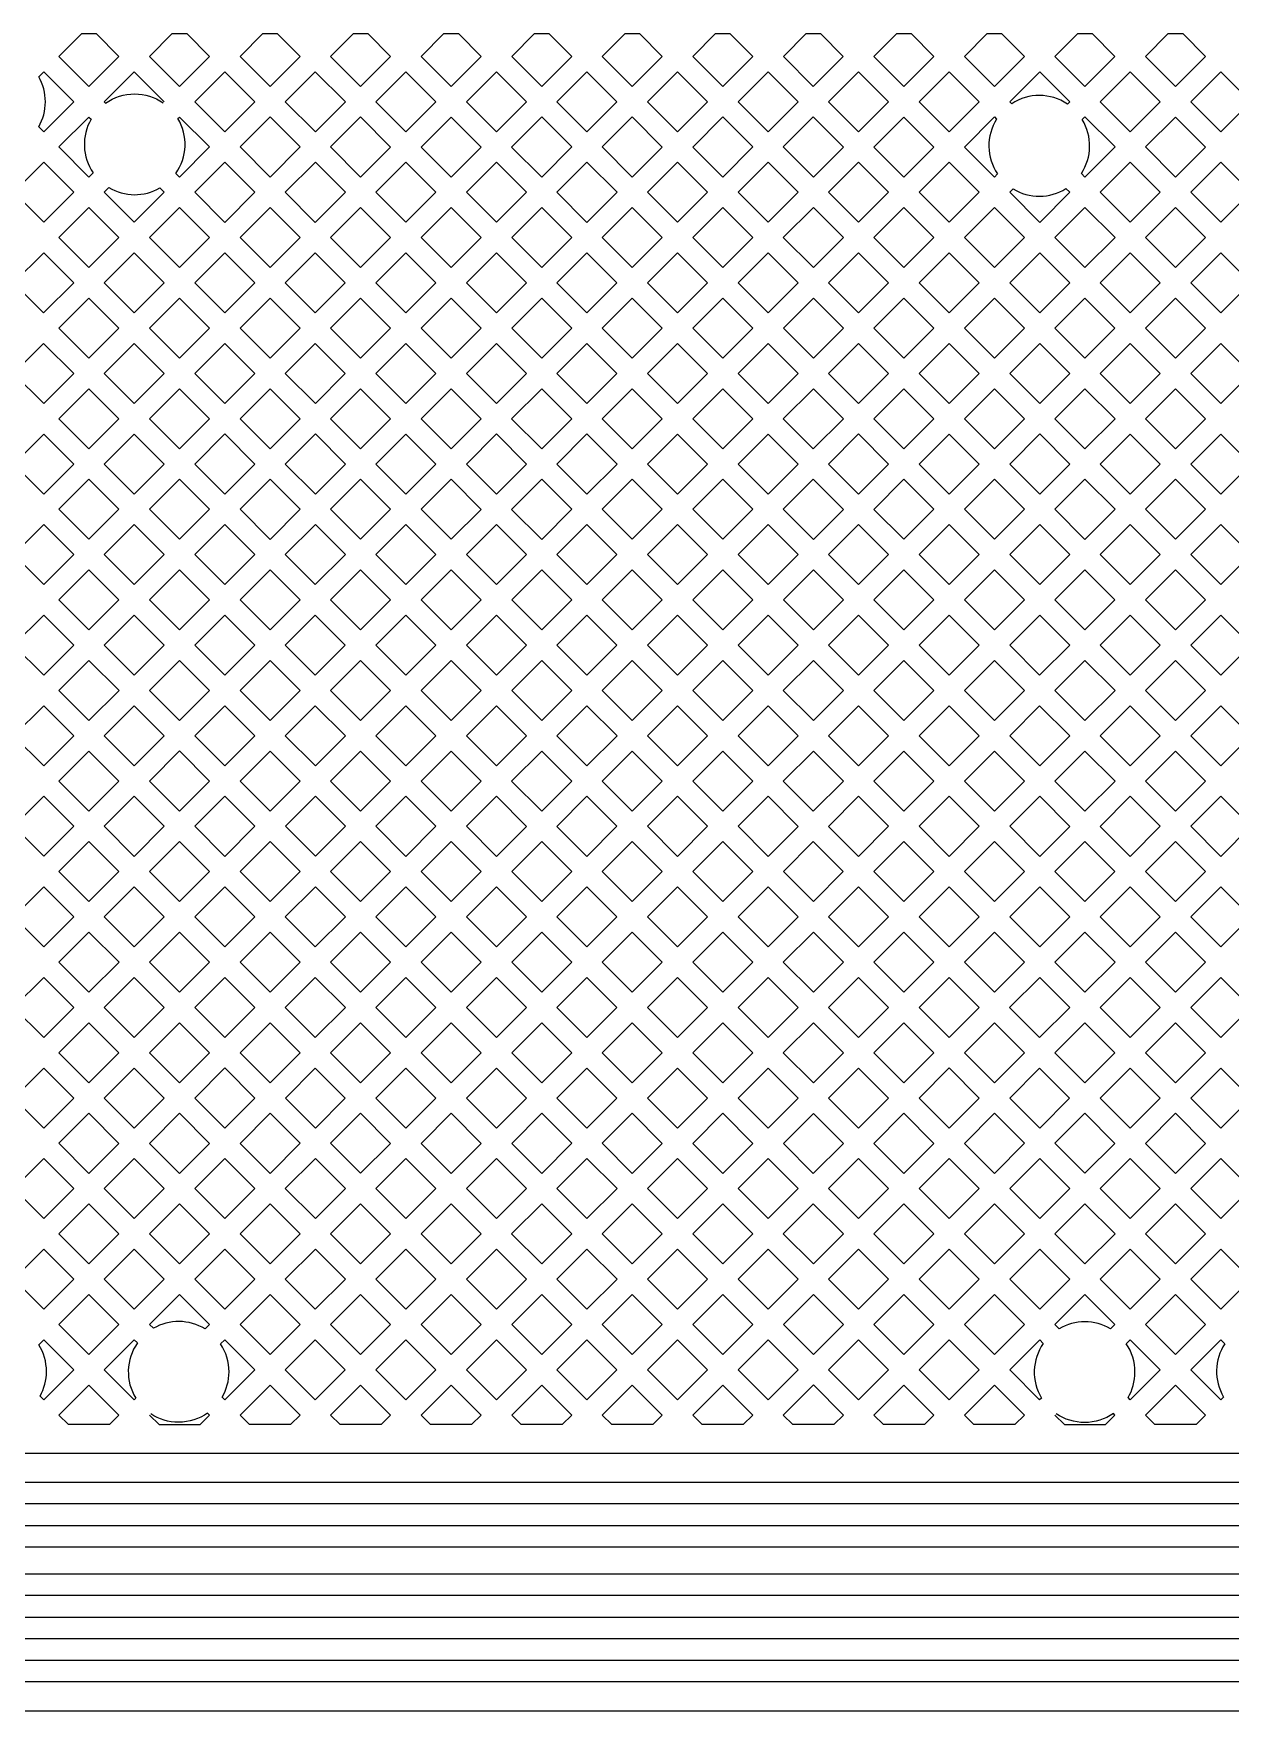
# Model space of a CAD drawing. Extents: x 1548 to 1929, y -174 to 95.
# Drawn here: x 1644.64 to 1648.87, y 46.62 to 52.55 of the extents above; entities that cross this region are included whole.
import ezdxf

# ---------------------------------------------------------------- set-up
doc = ezdxf.new("R2010")
doc.units = 0
doc.layers.add('gbr-dxf_layer0', color=7, linetype='Continuous')

msp = doc.modelspace()

# ---------------------------------------------------------------- linework, layer by layer
at = {"layer": 'gbr-dxf_layer0'}
for p, q in [((1636.278, 47.2867), (1663.6334, 47.2867)), ((1663.6348, 47.2105), (1636.2793, 47.2105)), ((1636.3424, 47.1159), (1663.4604, 47.1159)), ((1663.4617, 47.0397), (1636.3399, 47.0397)), ((1636.5568, 46.9633), (1663.3571, 46.9633)), ((1663.3587, 46.8871), (1636.5582, 46.8871)), ((1636.559, 46.8109), (1663.3565, 46.8109)), ((1663.3589, 46.7347), (1636.5576, 46.7347))]:
    msp.add_line(p, q, dxfattribs=at)
at = {"layer": 'gbr-dxf_layer0', "linetype": 'Continuous'}
for points in [[(1644.7336, 52.4718), (1644.8144, 52.5526), (1644.8649, 52.5526), (1644.9455, 52.4719), (1644.8395, 52.3659)], [(1645.0533, 52.4719), (1645.1339, 52.5526), (1645.1847, 52.5526), (1645.2653, 52.4719), (1645.1593, 52.3659)], [(1645.3731, 52.4719), (1645.4537, 52.5526), (1645.5043, 52.5526), (1645.5849, 52.472), (1645.479, 52.3661)], [(1645.6927, 52.472), (1645.7732, 52.5526), (1645.8239, 52.5526), (1645.9046, 52.4719), (1645.7987, 52.366)], [(1646.0124, 52.4719), (1646.093, 52.5526), (1646.1438, 52.5526), (1646.2244, 52.4719), (1646.1184, 52.3659)], [(1646.3322, 52.4719), (1646.4128, 52.5526), (1646.4634, 52.5526), (1646.544, 52.4719), (1646.4381, 52.366)], [(1646.6517, 52.4719), (1646.7324, 52.5526), (1646.7832, 52.5526), (1646.8638, 52.472), (1646.7577, 52.3659)], [(1646.9715, 52.472), (1647.0521, 52.5526), (1647.1028, 52.5526), (1647.1835, 52.4719), (1647.0776, 52.366)], [(1647.2913, 52.4719), (1647.3719, 52.5526), (1647.4224, 52.5526), (1647.503, 52.4719), (1647.3971, 52.366)], [(1647.6108, 52.4719), (1647.6915, 52.5526), (1647.7422, 52.5526), (1647.8229, 52.4719), (1647.7168, 52.3659)], [(1647.9306, 52.4719), (1648.0112, 52.5526), (1648.0621, 52.5526), (1648.1427, 52.472), (1648.0366, 52.3659)], [(1648.2504, 52.472), (1648.331, 52.5526), (1648.3815, 52.5526), (1648.4621, 52.4719), (1648.3563, 52.3661)], [(1648.5699, 52.4719), (1648.6506, 52.5526), (1648.7013, 52.5526), (1648.7819, 52.4719), (1648.6759, 52.3659)], [(1645.2132, 52.312), (1645.3192, 52.4181), (1645.4251, 52.3122), (1645.3191, 52.2061)], [(1645.5329, 52.3122), (1645.6388, 52.4181), (1645.7448, 52.3121), (1645.6389, 52.2062)], [(1645.8525, 52.3121), (1645.9585, 52.418), (1646.0645, 52.312), (1645.9586, 52.2061)], [(1646.1723, 52.312), (1646.2783, 52.418), (1646.3842, 52.3121), (1646.2781, 52.2061)], [(1646.4919, 52.3121), (1646.5979, 52.4181), (1646.7039, 52.312), (1646.598, 52.2061)], [(1646.8116, 52.312), (1646.9177, 52.4181), (1647.0237, 52.3121), (1646.9176, 52.206)], [(1647.1314, 52.3121), (1647.2374, 52.418), (1647.3433, 52.3121), (1647.2373, 52.2062)], [(1647.451, 52.3121), (1647.5569, 52.418), (1647.6629, 52.312), (1647.557, 52.2061)], [(1647.7707, 52.312), (1647.8767, 52.4181), (1647.9828, 52.312), (1647.8767, 52.206)], [(1648.4102, 52.3122), (1648.516, 52.418), (1648.622, 52.312), (1648.5162, 52.2062)], [(1648.7298, 52.312), (1648.8358, 52.418), (1648.9418, 52.312), (1648.8358, 52.206)], [(1645.3729, 52.1523), (1645.479, 52.2583), (1645.585, 52.1523), (1645.479, 52.0462)], [(1645.6928, 52.1523), (1645.7987, 52.2582), (1645.9047, 52.1522), (1645.7988, 52.0463)], [(1646.0124, 52.1522), (1646.1184, 52.2581), (1646.2243, 52.1522), (1646.1183, 52.0463)], [(1646.332, 52.1522), (1646.4381, 52.2583), (1646.5441, 52.1523), (1646.438, 52.0462)], [(1646.6518, 52.1523), (1646.7577, 52.2582), (1646.8638, 52.1522), (1646.7578, 52.0462)], [(1646.9715, 52.1522), (1647.0776, 52.2582), (1647.1834, 52.1523), (1647.0774, 52.0463)], [(1647.2912, 52.1523), (1647.3971, 52.2582), (1647.5032, 52.1522), (1647.3972, 52.0463)], [(1647.6109, 52.1522), (1647.7168, 52.2581), (1647.8228, 52.1521), (1647.7169, 52.0462)], [(1648.5701, 52.1523), (1648.6759, 52.2581), (1648.7819, 52.1521), (1648.6761, 52.0463)], [(1644.5738, 51.9924), (1644.6798, 52.0984), (1644.7858, 51.9924), (1644.6798, 51.8864)], [(1645.213, 51.9923), (1645.3191, 52.0984), (1645.4251, 51.9924), (1645.319, 51.8863)], [(1645.5328, 51.9924), (1645.6389, 52.0984), (1645.7449, 51.9924), (1645.6388, 51.8863)], [(1645.8526, 51.9924), (1645.9586, 52.0983), (1646.0644, 51.9924), (1645.9585, 51.8865)], [(1646.1722, 51.9924), (1646.2781, 52.0983), (1646.3842, 51.9923), (1646.2782, 51.8864)], [(1646.4919, 51.9923), (1646.598, 52.0984), (1646.704, 51.9924), (1646.5979, 51.8863)], [(1646.8117, 51.9924), (1646.9176, 52.0983), (1647.0235, 51.9924), (1646.9176, 51.8865)], [(1647.1313, 51.9924), (1647.2373, 52.0984), (1647.3433, 51.9924), (1647.2373, 51.8864)], [(1647.4511, 51.9924), (1647.557, 52.0983), (1647.663, 51.9923), (1647.5571, 51.8864)], [(1647.7708, 51.9923), (1647.8767, 52.0982), (1647.9826, 51.9924), (1647.8767, 51.8865)], [(1648.4102, 51.9924), (1648.5162, 52.0984), (1648.6222, 51.9924), (1648.5162, 51.8864)], [(1648.73, 51.9924), (1648.8358, 52.0982), (1648.9417, 51.9923), (1648.8359, 51.8865)], [(1644.7337, 51.8325), (1644.8397, 51.9385), (1644.9456, 51.8326), (1644.8395, 51.7266)], [(1645.0533, 51.8326), (1645.1591, 51.9385), (1645.2652, 51.8324), (1645.1593, 51.7266)], [(1645.3729, 51.8324), (1645.479, 51.9385), (1645.585, 51.8325), (1645.4789, 51.7264)], [(1645.6927, 51.8325), (1645.7988, 51.9385), (1645.9047, 51.8326), (1645.7986, 51.7266)], [(1646.0124, 51.8326), (1646.1183, 51.9385), (1646.2243, 51.8325), (1646.1184, 51.7266)], [(1646.3321, 51.8325), (1646.438, 51.9385), (1646.544, 51.8324), (1646.4381, 51.7265)], [(1646.6518, 51.8324), (1646.7578, 51.9385), (1646.8637, 51.8326), (1646.7577, 51.7266)], [(1646.9715, 51.8326), (1647.0774, 51.9385), (1647.1834, 51.8325), (1647.0775, 51.7266)], [(1647.2912, 51.8325), (1647.3972, 51.9385), (1647.5032, 51.8325), (1647.3972, 51.7265)], [(1647.611, 51.8325), (1647.7169, 51.9385), (1647.8228, 51.8326), (1647.7169, 51.7266)], [(1647.9306, 51.8326), (1648.0365, 51.9385), (1648.1425, 51.8325), (1648.0366, 51.7266)], [(1648.2503, 51.8325), (1648.3563, 51.9385), (1648.4623, 51.8325), (1648.3563, 51.7265)], [(1648.5701, 51.8325), (1648.6761, 51.9385), (1648.782, 51.8326), (1648.676, 51.7266)], [(1644.5737, 51.6726), (1644.6798, 51.7786), (1644.7857, 51.6727), (1644.6796, 51.5667)], [(1644.8934, 51.6727), (1644.9995, 51.7788), (1645.1055, 51.6728), (1644.9994, 51.5667)], [(1645.2132, 51.6728), (1645.319, 51.7786), (1645.4251, 51.6726), (1645.3192, 51.5667)], [(1645.5328, 51.6726), (1645.6388, 51.7786), (1645.7447, 51.6727), (1645.6387, 51.5667)], [(1645.8525, 51.6727), (1645.9585, 51.7787), (1646.0645, 51.6727), (1645.9585, 51.5667)], [(1646.1723, 51.6727), (1646.2782, 51.7786), (1646.3842, 51.6726), (1646.2783, 51.5667)], [(1646.492, 51.6726), (1646.5979, 51.7786), (1646.7038, 51.6727), (1646.5979, 51.5667)], [(1646.8116, 51.6727), (1646.9176, 51.7787), (1647.0236, 51.6727), (1646.9176, 51.5667)], [(1647.1314, 51.6727), (1647.2373, 51.7786), (1647.3433, 51.6726), (1647.2374, 51.5667)], [(1647.4511, 51.6726), (1647.5571, 51.7786), (1647.663, 51.6728), (1647.557, 51.5667)], [(1647.7708, 51.6728), (1647.8767, 51.7787), (1647.9827, 51.6727), (1647.8768, 51.5667)], [(1648.0905, 51.6727), (1648.1964, 51.7786), (1648.3024, 51.6726), (1648.1965, 51.5667)], [(1648.4101, 51.6726), (1648.5162, 51.7786), (1648.6221, 51.6727), (1648.516, 51.5667)], [(1648.7298, 51.6727), (1648.8359, 51.7788), (1648.9419, 51.6728), (1648.8358, 51.5667)], [(1644.7335, 51.5128), (1644.8395, 51.6188), (1644.9455, 51.5128), (1644.8395, 51.4068)], [(1645.0533, 51.5128), (1645.1593, 51.6189), (1645.2654, 51.5129), (1645.1593, 51.4068)], [(1645.3731, 51.5129), (1645.4789, 51.6187), (1645.5848, 51.5128), (1645.479, 51.407)], [(1645.6926, 51.5128), (1645.7986, 51.6188), (1645.9046, 51.5128), (1645.7986, 51.4068)], [(1646.0124, 51.5128), (1646.1184, 51.6188), (1646.2244, 51.5128), (1646.1184, 51.4068)], [(1646.3322, 51.5128), (1646.4381, 51.6187), (1646.544, 51.5129), (1646.4381, 51.4069)], [(1646.6518, 51.5129), (1646.7577, 51.6188), (1646.8637, 51.5128), (1646.7578, 51.4068)], [(1646.9715, 51.5128), (1647.0775, 51.6188), (1647.1835, 51.5128), (1647.0775, 51.4068)], [(1647.2913, 51.5128), (1647.3972, 51.6187), (1647.5031, 51.5128), (1647.3972, 51.4069)], [(1647.6108, 51.5128), (1647.7169, 51.6189), (1647.8229, 51.5129), (1647.7168, 51.4068)], [(1647.9306, 51.5129), (1648.0366, 51.6188), (1648.1426, 51.5128), (1648.0367, 51.4068)], [(1648.2504, 51.5128), (1648.3563, 51.6187), (1648.4622, 51.5128), (1648.3562, 51.4069)], [(1648.5699, 51.5128), (1648.676, 51.6188), (1648.782, 51.5128), (1648.6759, 51.4068)], [(1644.5737, 51.353), (1644.6796, 51.4589), (1644.7856, 51.3529), (1644.6797, 51.247)], [(1644.8934, 51.3529), (1644.9994, 51.459), (1645.1054, 51.3529), (1644.9994, 51.2469)], [(1645.2132, 51.3529), (1645.3192, 51.459), (1645.4251, 51.3531), (1645.3191, 51.2471)], [(1645.5329, 51.3531), (1645.6387, 51.4589), (1645.7447, 51.3529), (1645.6389, 51.2471)], [(1645.8525, 51.3529), (1645.9585, 51.4589), (1646.0645, 51.3529), (1645.9585, 51.2469)], [(1646.1723, 51.3529), (1646.2783, 51.459), (1646.3842, 51.3531), (1646.2782, 51.247)], [(1646.492, 51.3531), (1646.5979, 51.459), (1646.7039, 51.353), (1646.598, 51.2471)], [(1646.8116, 51.353), (1646.9176, 51.4589), (1647.0236, 51.3529), (1646.9177, 51.247)], [(1647.1314, 51.3529), (1647.2374, 51.4589), (1647.3433, 51.353), (1647.2372, 51.247)], [(1647.451, 51.353), (1647.557, 51.459), (1647.663, 51.3529), (1647.5571, 51.247)], [(1647.7707, 51.3529), (1647.8768, 51.459), (1647.9828, 51.353), (1647.8767, 51.2469)], [(1648.0905, 51.353), (1648.1965, 51.4589), (1648.3024, 51.353), (1648.1964, 51.2471)], [(1648.4101, 51.353), (1648.516, 51.4589), (1648.622, 51.3529), (1648.5161, 51.247)], [(1648.7298, 51.3529), (1648.8358, 51.459), (1648.9419, 51.3529), (1648.8358, 51.2469)], [(1644.7336, 51.1931), (1644.8395, 51.299), (1644.9455, 51.193), (1644.8396, 51.0871)], [(1645.0533, 51.193), (1645.1593, 51.2991), (1645.2652, 51.1932), (1645.1592, 51.0871)], [(1645.373, 51.1932), (1645.479, 51.2992), (1645.585, 51.1932), (1645.479, 51.0872)], [(1645.6928, 51.1932), (1645.7986, 51.299), (1645.9046, 51.193), (1645.7988, 51.0872)], [(1646.0124, 51.193), (1646.1184, 51.299), (1646.2243, 51.1932), (1646.1182, 51.0871)], [(1646.332, 51.1932), (1646.4381, 51.2992), (1646.5441, 51.1932), (1646.4381, 51.0871)], [(1646.6519, 51.1932), (1646.7578, 51.2991), (1646.8638, 51.1931), (1646.7579, 51.0872)], [(1646.9715, 51.1931), (1647.0775, 51.299), (1647.1834, 51.1931), (1647.0774, 51.0872)], [(1647.2911, 51.1931), (1647.3972, 51.2992), (1647.5032, 51.1932), (1647.3971, 51.0871)], [(1647.6109, 51.1932), (1647.7168, 51.2991), (1647.8229, 51.193), (1647.7169, 51.0871)], [(1647.9306, 51.193), (1648.0367, 51.2991), (1648.1425, 51.1932), (1648.0365, 51.0872)], [(1648.2503, 51.1932), (1648.3562, 51.2991), (1648.4623, 51.1931), (1648.3563, 51.0872)], [(1648.57, 51.1931), (1648.6759, 51.299), (1648.7819, 51.193), (1648.676, 51.0871)], [(1644.5738, 51.0333), (1644.6797, 51.1392), (1644.7857, 51.0332), (1644.6798, 50.9273)], [(1644.8935, 51.0332), (1644.9994, 51.1391), (1645.1053, 51.0333), (1644.9994, 50.9273)], [(1645.2131, 51.0333), (1645.3191, 51.1393), (1645.4251, 51.0333), (1645.3191, 50.9272)], [(1645.5329, 51.0333), (1645.6389, 51.1393), (1645.7449, 51.0333), (1645.6389, 50.9273)], [(1645.8527, 51.0333), (1645.9585, 51.1391), (1646.0644, 51.0332), (1645.9586, 50.9274)], [(1646.1721, 51.0332), (1646.2782, 51.1393), (1646.3842, 51.0333), (1646.2781, 50.9272)], [(1646.4919, 51.0333), (1646.598, 51.1393), (1646.704, 51.0333), (1646.598, 50.9272)], [(1646.8118, 51.0333), (1646.9177, 51.1392), (1647.0235, 51.0333), (1646.9176, 50.9274)], [(1647.1313, 51.0333), (1647.2372, 51.1392), (1647.3433, 51.0332), (1647.2373, 50.9273)], [(1647.451, 51.0332), (1647.5571, 51.1393), (1647.6631, 51.0333), (1647.557, 50.9272)], [(1647.7708, 51.0333), (1647.8767, 51.1392), (1647.9826, 51.0333), (1647.8767, 50.9274)], [(1648.0904, 51.0333), (1648.1964, 51.1393), (1648.3024, 51.0333), (1648.1964, 50.9273)], [(1648.4102, 51.0333), (1648.5161, 51.1392), (1648.6221, 51.0332), (1648.5162, 50.9273)], [(1648.7299, 51.0332), (1648.8358, 51.1391), (1648.9417, 51.0333), (1648.8358, 50.9273)], [(1644.7337, 50.8734), (1644.8396, 50.9794), (1644.9455, 50.8735), (1644.8396, 50.7675)], [(1645.0533, 50.8735), (1645.1592, 50.9794), (1645.2652, 50.8734), (1645.1593, 50.7675)], [(1645.3729, 50.8734), (1645.479, 50.9794), (1645.585, 50.8734), (1645.479, 50.7674)], [(1645.6928, 50.8734), (1645.7988, 50.9794), (1645.9047, 50.8735), (1645.7986, 50.7675)], [(1646.0124, 50.8735), (1646.1182, 50.9794), (1646.2243, 50.8733), (1646.1185, 50.7675)], [(1646.332, 50.8733), (1646.4381, 50.9794), (1646.5441, 50.8734), (1646.438, 50.7673)], [(1646.6518, 50.8734), (1646.7579, 50.9794), (1646.8638, 50.8735), (1646.7577, 50.7675)], [(1646.9715, 50.8735), (1647.0774, 50.9794), (1647.1834, 50.8734), (1647.0775, 50.7675)], [(1647.2912, 50.8734), (1647.3971, 50.9794), (1647.5032, 50.8733), (1647.3972, 50.7674)], [(1647.6109, 50.8733), (1647.7169, 50.9794), (1647.8228, 50.8735), (1647.7168, 50.7675)], [(1647.9306, 50.8735), (1648.0365, 50.9794), (1648.1425, 50.8734), (1648.0366, 50.7675)], [(1648.2503, 50.8734), (1648.3563, 50.9794), (1648.4623, 50.8734), (1648.3563, 50.7674)], [(1648.5701, 50.8734), (1648.676, 50.9794), (1648.7819, 50.8735), (1648.676, 50.7675)], [(1644.5739, 50.7136), (1644.6798, 50.8195), (1644.7857, 50.7136), (1644.6798, 50.6077)], [(1644.8934, 50.7136), (1644.9994, 50.8196), (1645.1054, 50.7136), (1644.9995, 50.6076)], [(1645.2132, 50.7136), (1645.3191, 50.8195), (1645.4251, 50.7135), (1645.3192, 50.6076)], [(1645.5328, 50.7135), (1645.6389, 50.8195), (1645.7448, 50.7136), (1645.6387, 50.6076)], [(1645.8525, 50.7136), (1645.9586, 50.8197), (1646.0646, 50.7136), (1645.9585, 50.6076)], [(1646.1723, 50.7136), (1646.2781, 50.8195), (1646.3842, 50.7134), (1646.2783, 50.6076)], [(1646.4919, 50.7134), (1646.598, 50.8195), (1646.7038, 50.7136), (1646.5978, 50.6076)], [(1646.8116, 50.7136), (1646.9176, 50.8196), (1647.0236, 50.7136), (1646.9176, 50.6076)], [(1647.1314, 50.7136), (1647.2373, 50.8195), (1647.3433, 50.7135), (1647.2374, 50.6076)], [(1647.4511, 50.7135), (1647.557, 50.8195), (1647.6629, 50.7136), (1647.557, 50.6076)], [(1647.7707, 50.7136), (1647.8767, 50.8196), (1647.9827, 50.7136), (1647.8767, 50.6076)], [(1648.0905, 50.7136), (1648.1964, 50.8195), (1648.3024, 50.7135), (1648.1965, 50.6076)], [(1648.4102, 50.7135), (1648.5162, 50.8195), (1648.6221, 50.7136), (1648.5161, 50.6076)], [(1648.7299, 50.7136), (1648.8358, 50.8196), (1648.9418, 50.7136), (1648.8359, 50.6076)], [(1644.7336, 50.5539), (1644.8396, 50.6598), (1644.9456, 50.5538), (1644.8397, 50.4478)], [(1645.0533, 50.5538), (1645.1593, 50.6597), (1645.2653, 50.5537), (1645.1593, 50.4477)], [(1645.373, 50.5537), (1645.479, 50.6596), (1645.5848, 50.5537), (1645.4789, 50.4478)], [(1645.6926, 50.5537), (1645.7986, 50.6597), (1645.9047, 50.5537), (1645.7986, 50.4477)], [(1646.0124, 50.5537), (1646.1185, 50.6598), (1646.2245, 50.5538), (1646.1184, 50.4477)], [(1646.3322, 50.5538), (1646.438, 50.6596), (1646.5439, 50.5537), (1646.4381, 50.4479)], [(1646.6517, 50.5537), (1646.7577, 50.6597), (1646.8637, 50.5537), (1646.7577, 50.4477)], [(1646.9715, 50.5537), (1647.0775, 50.6597), (1647.1835, 50.5537), (1647.0775, 50.4477)], [(1647.2913, 50.5537), (1647.3972, 50.6596), (1647.5031, 50.5538), (1647.3972, 50.4478)], [(1647.6109, 50.5538), (1647.7168, 50.6597), (1647.8228, 50.5537), (1647.7169, 50.4477)], [(1647.9306, 50.5537), (1648.0366, 50.6597), (1648.1426, 50.5537), (1648.0366, 50.4477)], [(1648.2504, 50.5537), (1648.3563, 50.6596), (1648.4622, 50.5537), (1648.3563, 50.4478)], [(1648.5699, 50.5537), (1648.676, 50.6598), (1648.782, 50.5538), (1648.676, 50.4477)], [(1644.5737, 50.3939), (1644.6798, 50.5), (1644.7858, 50.394), (1644.6797, 50.2879)], [(1644.8935, 50.394), (1644.9995, 50.4999), (1645.1055, 50.3939), (1644.9996, 50.288)], [(1645.2132, 50.3939), (1645.3192, 50.4998), (1645.425, 50.3939), (1645.3191, 50.288)], [(1645.5328, 50.3939), (1645.6387, 50.4998), (1645.7447, 50.3938), (1645.6388, 50.2879)], [(1645.8525, 50.3938), (1645.9585, 50.4999), (1646.0645, 50.3938), (1645.9585, 50.2878)], [(1646.1723, 50.3938), (1646.2783, 50.4999), (1646.3842, 50.394), (1646.2782, 50.288)], [(1646.492, 50.394), (1646.5978, 50.4998), (1646.7038, 50.3938), (1646.598, 50.288)], [(1646.8116, 50.3938), (1646.9176, 50.4998), (1647.0236, 50.3938), (1646.9176, 50.2878)], [(1647.1314, 50.3938), (1647.2374, 50.4999), (1647.3433, 50.394), (1647.2373, 50.2879)], [(1647.4511, 50.394), (1647.557, 50.4999), (1647.663, 50.3939), (1647.5571, 50.288)], [(1647.7708, 50.3939), (1647.8767, 50.4998), (1647.9827, 50.3938), (1647.8768, 50.2879)], [(1648.0905, 50.3938), (1648.1965, 50.4998), (1648.3024, 50.3939), (1648.1963, 50.2879)], [(1648.4101, 50.3939), (1648.5161, 50.4999), (1648.6221, 50.3938), (1648.5162, 50.2879)], [(1648.7298, 50.3938), (1648.8359, 50.4999), (1648.9419, 50.3939), (1648.8358, 50.2878)], [(1644.7336, 50.234), (1644.8397, 50.3401), (1644.9457, 50.2341), (1644.8396, 50.128)], [(1645.0534, 50.2341), (1645.1593, 50.34), (1645.2652, 50.2341), (1645.1593, 50.1282)], [(1645.373, 50.2341), (1645.4789, 50.34), (1645.5849, 50.234), (1645.479, 50.1281)], [(1645.6927, 50.234), (1645.7986, 50.3399), (1645.9046, 50.2339), (1645.7987, 50.128)], [(1646.0124, 50.2339), (1646.1184, 50.34), (1646.2243, 50.2341), (1646.1183, 50.128)], [(1646.3321, 50.2341), (1646.4381, 50.3401), (1646.5441, 50.2341), (1646.4381, 50.1281)], [(1646.6519, 50.2341), (1646.7577, 50.3399), (1646.8637, 50.2339), (1646.7579, 50.1281)], [(1646.9715, 50.2339), (1647.0775, 50.3399), (1647.1834, 50.234), (1647.0774, 50.128)], [(1647.2912, 50.234), (1647.3972, 50.3401), (1647.5032, 50.2341), (1647.3972, 50.128)], [(1647.611, 50.2341), (1647.7169, 50.34), (1647.8229, 50.234), (1647.717, 50.1281)], [(1647.9306, 50.234), (1648.0366, 50.3399), (1648.1425, 50.234), (1648.0365, 50.1281)], [(1648.2502, 50.234), (1648.3563, 50.3401), (1648.4623, 50.234), (1648.3562, 50.128)], [(1648.57, 50.234), (1648.676, 50.34), (1648.782, 50.2339), (1648.6761, 50.128)], [(1644.5737, 50.0741), (1644.6797, 50.1802), (1644.7858, 50.0742), (1644.6797, 49.9681)], [(1644.8935, 50.0742), (1644.9996, 50.1802), (1645.1054, 50.0743), (1644.9994, 49.9683)], [(1645.2132, 50.0743), (1645.3191, 50.1802), (1645.4251, 50.0742), (1645.3192, 49.9683)], [(1645.5329, 50.0742), (1645.6388, 50.1801), (1645.7448, 50.0741), (1645.6389, 49.9682)], [(1645.8526, 50.0741), (1645.9585, 50.18), (1646.0644, 50.0742), (1645.9585, 49.9682)], [(1646.1722, 50.0742), (1646.2782, 50.1802), (1646.3842, 50.0742), (1646.2782, 49.9681)], [(1646.492, 50.0742), (1646.598, 50.1802), (1646.704, 50.0742), (1646.598, 49.9682)], [(1646.8118, 50.0742), (1646.9176, 50.18), (1647.0235, 50.0741), (1646.9177, 49.9683)], [(1647.1312, 50.0741), (1647.2373, 50.1802), (1647.3433, 50.0742), (1647.2372, 49.9681)], [(1647.451, 50.0742), (1647.5571, 50.1802), (1647.6631, 50.0742), (1647.5571, 49.9681)], [(1647.7709, 50.0742), (1647.8768, 50.1801), (1647.9827, 50.0742), (1647.8767, 49.9683)], [(1648.0904, 50.0742), (1648.1963, 50.1801), (1648.3024, 50.0741), (1648.1964, 49.9682)], [(1648.4101, 50.0741), (1648.5162, 50.1802), (1648.6222, 50.0742), (1648.5161, 49.9681)], [(1648.7299, 50.0742), (1648.8358, 50.1801), (1648.9417, 50.0742), (1648.8358, 49.9683)], [(1644.7336, 49.9142), (1644.8396, 50.0203), (1644.9455, 49.9144), (1644.8395, 49.8084)], [(1645.0533, 49.9144), (1645.1593, 50.0204), (1645.2653, 49.9144), (1645.1593, 49.8084)], [(1645.3731, 49.9144), (1645.479, 50.0203), (1645.585, 49.9143), (1645.4791, 49.8084)], [(1645.6928, 49.9143), (1645.7987, 50.0202), (1645.9046, 49.9144), (1645.7987, 49.8084)], [(1646.0124, 49.9144), (1646.1183, 50.0203), (1646.2243, 49.9143), (1646.1184, 49.8083)], [(1646.332, 49.9143), (1646.4381, 50.0203), (1646.5441, 49.9143), (1646.4381, 49.8082)], [(1646.6519, 49.9143), (1646.7579, 50.0203), (1646.8638, 49.9144), (1646.7577, 49.8084)], [(1646.9715, 49.9144), (1647.0774, 50.0202), (1647.1834, 49.9142), (1647.0776, 49.8084)], [(1647.2911, 49.9142), (1647.3972, 50.0203), (1647.5032, 49.9143), (1647.3971, 49.8082)], [(1647.6109, 49.9143), (1647.717, 50.0203), (1647.8229, 49.9144), (1647.7168, 49.8084)], [(1647.9306, 49.9144), (1648.0365, 50.0203), (1648.1425, 49.9143), (1648.0366, 49.8084)], [(1648.2503, 49.9143), (1648.3562, 50.0202), (1648.4623, 49.9142), (1648.3563, 49.8083)], [(1648.57, 49.9142), (1648.6761, 50.0203), (1648.7819, 49.9144), (1648.6759, 49.8083)], [(1644.5739, 49.7545), (1644.6797, 49.8604), (1644.7856, 49.7545), (1644.6798, 49.6487)], [(1644.8934, 49.7545), (1644.9994, 49.8605), (1645.1054, 49.7545), (1644.9994, 49.6485)], [(1645.2132, 49.7545), (1645.3192, 49.8605), (1645.4252, 49.7545), (1645.3192, 49.6485)], [(1645.533, 49.7545), (1645.6389, 49.8604), (1645.7448, 49.7545), (1645.6389, 49.6486)], [(1645.8525, 49.7545), (1645.9585, 49.8605), (1646.0645, 49.7545), (1645.9586, 49.6485)], [(1646.1723, 49.7545), (1646.2782, 49.8604), (1646.3842, 49.7544), (1646.2783, 49.6485)], [(1646.4919, 49.7544), (1646.598, 49.8604), (1646.7039, 49.7545), (1646.5978, 49.6485)], [(1646.8116, 49.7545), (1646.9177, 49.8606), (1647.0237, 49.7545), (1646.9176, 49.6485)], [(1647.1314, 49.7545), (1647.2372, 49.8604), (1647.3433, 49.7543), (1647.2374, 49.6485)], [(1647.451, 49.7543), (1647.5571, 49.8604), (1647.6629, 49.7545), (1647.5569, 49.6485)], [(1647.7707, 49.7545), (1647.8767, 49.8605), (1647.9828, 49.7545), (1647.8767, 49.6485)], [(1648.0905, 49.7545), (1648.1964, 49.8604), (1648.3024, 49.7544), (1648.1965, 49.6485)], [(1648.4102, 49.7544), (1648.5161, 49.8604), (1648.622, 49.7545), (1648.5161, 49.6485)], [(1648.7298, 49.7545), (1648.8358, 49.8605), (1648.9418, 49.7545), (1648.8358, 49.6485)], [(1644.7337, 49.5948), (1644.8395, 49.7006), (1644.9455, 49.5946), (1644.8397, 49.4888)], [(1645.0533, 49.5946), (1645.1593, 49.7006), (1645.2653, 49.5946), (1645.1593, 49.4886)], [(1645.3731, 49.5946), (1645.4791, 49.7006), (1645.585, 49.5948), (1645.479, 49.4887)], [(1645.6928, 49.5948), (1645.7987, 49.7007), (1645.9047, 49.5947), (1645.7988, 49.4887)], [(1646.0124, 49.5947), (1646.1184, 49.7006), (1646.2244, 49.5946), (1646.1185, 49.4886)], [(1646.3321, 49.5946), (1646.4381, 49.7005), (1646.5439, 49.5946), (1646.438, 49.4887)], [(1646.6517, 49.5946), (1646.7577, 49.7006), (1646.8638, 49.5946), (1646.7577, 49.4886)], [(1646.9715, 49.5946), (1647.0776, 49.7007), (1647.1836, 49.5947), (1647.0775, 49.4886)], [(1647.2913, 49.5947), (1647.3971, 49.7005), (1647.503, 49.5946), (1647.3972, 49.4888)], [(1647.6108, 49.5946), (1647.7168, 49.7006), (1647.8228, 49.5946), (1647.7168, 49.4886)], [(1647.9306, 49.5946), (1648.0366, 49.7006), (1648.1426, 49.5946), (1648.0366, 49.4886)], [(1648.2504, 49.5946), (1648.3563, 49.7005), (1648.4622, 49.5947), (1648.3563, 49.4887)], [(1648.57, 49.5947), (1648.6759, 49.7006), (1648.7819, 49.5946), (1648.676, 49.4886)], [(1644.5738, 49.4349), (1644.6798, 49.5409), (1644.7858, 49.4349), (1644.6798, 49.3288)], [(1644.8936, 49.4349), (1644.9994, 49.5407), (1645.1054, 49.4347), (1644.9996, 49.3289)], [(1645.2132, 49.4347), (1645.3192, 49.5407), (1645.4251, 49.4348), (1645.319, 49.3288)], [(1645.5328, 49.4348), (1645.6389, 49.5409), (1645.7449, 49.4349), (1645.6388, 49.3288)], [(1645.8526, 49.4349), (1645.9586, 49.5408), (1646.0646, 49.4348), (1645.9587, 49.3288)], [(1646.1723, 49.4348), (1646.2783, 49.5407), (1646.3842, 49.4348), (1646.2782, 49.3289)], [(1646.4919, 49.4348), (1646.5978, 49.5407), (1646.7038, 49.4347), (1646.5979, 49.3288)], [(1646.8116, 49.4347), (1646.9176, 49.5407), (1647.0236, 49.4347), (1646.9176, 49.3287)], [(1647.1314, 49.4347), (1647.2374, 49.5408), (1647.3433, 49.4349), (1647.2373, 49.3288)], [(1647.4511, 49.4349), (1647.5569, 49.5407), (1647.6629, 49.4347), (1647.5571, 49.3289)], [(1647.7707, 49.4347), (1647.8767, 49.5407), (1647.9827, 49.4347), (1647.8767, 49.3287)], [(1648.0905, 49.4347), (1648.1965, 49.5407), (1648.3024, 49.4349), (1648.1964, 49.3288)], [(1648.4102, 49.4349), (1648.5161, 49.5408), (1648.6221, 49.4348), (1648.5162, 49.3288)], [(1648.7299, 49.4348), (1648.8358, 49.5407), (1648.9417, 49.4348), (1648.8357, 49.3289)], [(1644.7336, 49.275), (1644.8397, 49.381), (1644.9457, 49.275), (1644.8397, 49.169)], [(1645.0535, 49.275), (1645.1593, 49.3808), (1645.2652, 49.2749), (1645.1593, 49.1691)], [(1645.3729, 49.2749), (1645.479, 49.381), (1645.585, 49.2749), (1645.4789, 49.1689)], [(1645.6927, 49.2749), (1645.7988, 49.381), (1645.9048, 49.275), (1645.7987, 49.1689)], [(1646.0125, 49.275), (1646.1185, 49.3809), (1646.2243, 49.275), (1646.1184, 49.1691)], [(1646.3321, 49.275), (1646.438, 49.3809), (1646.544, 49.2749), (1646.4381, 49.169)], [(1646.6518, 49.2749), (1646.7577, 49.3808), (1646.8637, 49.2748), (1646.7578, 49.1689)], [(1646.9715, 49.2748), (1647.0775, 49.3809), (1647.1834, 49.275), (1647.0774, 49.1689)], [(1647.2912, 49.275), (1647.3972, 49.381), (1647.5032, 49.275), (1647.3972, 49.169)], [(1647.611, 49.275), (1647.7168, 49.3808), (1647.8228, 49.2748), (1647.717, 49.169)], [(1647.9306, 49.2748), (1648.0366, 49.3808), (1648.1425, 49.2749), (1648.0365, 49.1689)], [(1648.2503, 49.2749), (1648.3563, 49.381), (1648.4623, 49.275), (1648.3563, 49.1689)], [(1648.5701, 49.275), (1648.676, 49.3809), (1648.7819, 49.275), (1648.676, 49.1691)], [(1644.5737, 49.115), (1644.6798, 49.2211), (1644.7858, 49.1151), (1644.6797, 49.009)], [(1644.8935, 49.1151), (1644.9996, 49.2211), (1645.1055, 49.1152), (1644.9994, 49.0092)], [(1645.2132, 49.1152), (1645.319, 49.221), (1645.4251, 49.115), (1645.3192, 49.0092)], [(1645.5328, 49.115), (1645.6388, 49.2211), (1645.7449, 49.115), (1645.6388, 49.009)], [(1645.8526, 49.115), (1645.9587, 49.2211), (1646.0645, 49.1152), (1645.9585, 49.0092)], [(1646.1723, 49.1152), (1646.2782, 49.2211), (1646.3842, 49.1151), (1646.2783, 49.0092)], [(1646.492, 49.1151), (1646.5979, 49.221), (1646.7039, 49.115), (1646.598, 49.0091)], [(1646.8117, 49.115), (1646.9176, 49.2209), (1647.0235, 49.1151), (1646.9176, 49.0091)], [(1647.1313, 49.1151), (1647.2373, 49.2211), (1647.3433, 49.1151), (1647.2373, 49.009)], [(1647.4511, 49.1151), (1647.5571, 49.2211), (1647.6631, 49.1151), (1647.5571, 49.0091)], [(1647.7709, 49.1151), (1647.8767, 49.2209), (1647.9826, 49.115), (1647.8768, 49.0092)], [(1648.0903, 49.115), (1648.1964, 49.2211), (1648.3024, 49.1151), (1648.1963, 49.009)], [(1648.4101, 49.1151), (1648.5162, 49.2211), (1648.6221, 49.1152), (1648.516, 49.0092)], [(1648.7298, 49.1152), (1648.8357, 49.2211), (1648.9418, 49.1151), (1648.8358, 49.0092)], [(1644.7336, 48.9552), (1644.8397, 49.0612), (1644.9455, 48.9553), (1644.8395, 48.8493)], [(1645.0533, 48.9553), (1645.1593, 49.0613), (1645.2654, 48.9553), (1645.1593, 48.8493)], [(1645.3731, 48.9553), (1645.4789, 49.0611), (1645.5849, 48.9551), (1645.4791, 48.8493)], [(1645.6927, 48.9551), (1645.7987, 49.0612), (1645.9046, 48.9553), (1645.7986, 48.8492)], [(1646.0124, 48.9553), (1646.1184, 49.0613), (1646.2244, 48.9553), (1646.1184, 48.8493)], [(1646.3322, 48.9553), (1646.4381, 49.0612), (1646.5441, 48.9552), (1646.4382, 48.8493)], [(1646.6519, 48.9552), (1646.7578, 49.0611), (1646.8637, 48.9553), (1646.7578, 48.8493)], [(1646.9715, 48.9553), (1647.0774, 49.0612), (1647.1834, 48.9552), (1647.0775, 48.8492)], [(1647.2912, 48.9552), (1647.3972, 49.0612), (1647.5032, 48.9552), (1647.3972, 48.8491)], [(1647.611, 48.9552), (1647.717, 49.0612), (1647.8229, 48.9553), (1647.7168, 48.8493)], [(1647.9306, 48.9553), (1648.0365, 49.0611), (1648.1425, 48.9551), (1648.0367, 48.8493)], [(1648.2502, 48.9551), (1648.3563, 49.0612), (1648.4622, 48.9553), (1648.3561, 48.8492)], [(1648.5699, 48.9553), (1648.676, 49.0613), (1648.782, 48.9553), (1648.6759, 48.8493)], [(1644.5738, 48.7954), (1644.6797, 48.9013), (1644.7856, 48.7954), (1644.6797, 48.6895)], [(1644.8934, 48.7954), (1644.9994, 48.9014), (1645.1054, 48.7954), (1644.9994, 48.6894)], [(1645.2132, 48.7954), (1645.3192, 48.9015), (1645.4253, 48.7954), (1645.3192, 48.6894)], [(1645.533, 48.7954), (1645.6388, 48.9013), (1645.7447, 48.7954), (1645.6389, 48.6896)], [(1645.8525, 48.7954), (1645.9585, 48.9014), (1646.0645, 48.7954), (1645.9585, 48.6894)], [(1646.1723, 48.7954), (1646.2783, 48.9014), (1646.3843, 48.7954), (1646.2783, 48.6894)], [(1646.4921, 48.7954), (1646.598, 48.9013), (1646.7039, 48.7954), (1646.598, 48.6895)], [(1646.8116, 48.7954), (1646.9176, 48.9014), (1647.0236, 48.7954), (1646.9177, 48.6894)], [(1647.1314, 48.7954), (1647.2373, 48.9013), (1647.3433, 48.7953), (1647.2374, 48.6894)], [(1647.451, 48.7953), (1647.5571, 48.9013), (1647.663, 48.7954), (1647.5569, 48.6894)], [(1647.7707, 48.7954), (1647.8768, 48.9015), (1647.9828, 48.7954), (1647.8767, 48.6894)], [(1648.0905, 48.7954), (1648.1963, 48.9013), (1648.3022, 48.7954), (1648.1964, 48.6896)], [(1648.41, 48.7954), (1648.516, 48.9014), (1648.622, 48.7954), (1648.516, 48.6894)], [(1648.7298, 48.7954), (1648.8358, 48.9014), (1648.9419, 48.7954), (1648.8358, 48.6894)], [(1644.7336, 48.6356), (1644.8395, 48.7415), (1644.9455, 48.6355), (1644.8396, 48.5296)], [(1645.0533, 48.6355), (1645.1593, 48.7415), (1645.2653, 48.6355), (1645.1593, 48.5295)], [(1645.3731, 48.6355), (1645.4791, 48.7416), (1645.585, 48.6357), (1645.479, 48.5296)], [(1645.6928, 48.6357), (1645.7986, 48.7415), (1645.9046, 48.6355), (1645.7988, 48.5297)], [(1646.0124, 48.6355), (1646.1184, 48.7415), (1646.2244, 48.6355), (1646.1184, 48.5295)], [(1646.3322, 48.6355), (1646.4382, 48.7415), (1646.5441, 48.6356), (1646.4381, 48.5296)], [(1646.6519, 48.6356), (1646.7578, 48.7416), (1646.8638, 48.6355), (1646.7579, 48.5296)], [(1646.9715, 48.6355), (1647.0775, 48.7415), (1647.1835, 48.6355), (1647.0776, 48.5295)], [(1647.2913, 48.6355), (1647.3972, 48.7414), (1647.5031, 48.6355), (1647.3971, 48.5296)], [(1647.6108, 48.6355), (1647.7168, 48.7415), (1647.8229, 48.6355), (1647.7168, 48.5295)], [(1647.9306, 48.6355), (1648.0367, 48.7416), (1648.1425, 48.6357), (1648.0365, 48.5296)], [(1648.2503, 48.6357), (1648.3561, 48.7415), (1648.4621, 48.6355), (1648.3563, 48.5297)], [(1648.5699, 48.6355), (1648.6759, 48.7415), (1648.7819, 48.6355), (1648.6759, 48.5295)], [(1644.5738, 48.4758), (1644.6797, 48.5817), (1644.7857, 48.4757), (1644.6798, 48.3698)], [(1644.8935, 48.4757), (1644.9994, 48.5816), (1645.1054, 48.4756), (1644.9995, 48.3697)], [(1645.2132, 48.4756), (1645.3192, 48.5816), (1645.4251, 48.4758), (1645.3191, 48.3697)], [(1645.5329, 48.4758), (1645.6389, 48.5818), (1645.7449, 48.4758), (1645.6389, 48.3697)], [(1645.8527, 48.4758), (1645.9585, 48.5816), (1646.0645, 48.4756), (1645.9587, 48.3698)], [(1646.1723, 48.4756), (1646.2783, 48.5816), (1646.3842, 48.4757), (1646.2781, 48.3697)], [(1646.4919, 48.4757), (1646.598, 48.5818), (1646.704, 48.4758), (1646.598, 48.3697)], [(1646.8117, 48.4758), (1646.9177, 48.5817), (1647.0237, 48.4757), (1646.9178, 48.3697)], [(1647.1314, 48.4757), (1647.2374, 48.5816), (1647.3433, 48.4757), (1647.2373, 48.3698)], [(1647.451, 48.4757), (1647.5569, 48.5816), (1647.6629, 48.4756), (1647.557, 48.3697)], [(1647.7707, 48.4756), (1647.8767, 48.5816), (1647.9826, 48.4758), (1647.8766, 48.3697)], [(1648.0904, 48.4758), (1648.1964, 48.5818), (1648.3024, 48.4758), (1648.1964, 48.3697)], [(1648.4102, 48.4758), (1648.516, 48.5816), (1648.622, 48.4756), (1648.5162, 48.3698)], [(1648.7298, 48.4756), (1648.8358, 48.5816), (1648.9417, 48.4757), (1648.8357, 48.3697)], [(1644.7337, 48.3159), (1644.8396, 48.4218), (1644.9456, 48.3158), (1644.8397, 48.2099)], [(1645.0534, 48.3158), (1645.1593, 48.4217), (1645.2652, 48.3158), (1645.1593, 48.2099)], [(1645.3729, 48.3158), (1645.479, 48.4219), (1645.585, 48.3159), (1645.479, 48.2098)], [(1645.6928, 48.3159), (1645.7988, 48.4219), (1645.9048, 48.3159), (1645.7988, 48.2099)], [(1646.0126, 48.3159), (1646.1184, 48.4217), (1646.2243, 48.3158), (1646.1185, 48.21)], [(1646.332, 48.3158), (1646.4381, 48.4219), (1646.5441, 48.3158), (1646.438, 48.2098)], [(1646.6518, 48.3158), (1646.7579, 48.4219), (1646.8639, 48.3159), (1646.7578, 48.2098)], [(1646.9716, 48.3159), (1647.0776, 48.4218), (1647.1834, 48.3159), (1647.0775, 48.21)], [(1647.2912, 48.3159), (1647.3971, 48.4218), (1647.5032, 48.3158), (1647.3972, 48.2099)], [(1647.6109, 48.3158), (1647.7168, 48.4217), (1647.8227, 48.3158), (1647.7168, 48.2099)], [(1647.9305, 48.3158), (1648.0365, 48.4219), (1648.1425, 48.3159), (1648.0365, 48.2098)], [(1648.2503, 48.3159), (1648.3563, 48.4219), (1648.4623, 48.3159), (1648.3563, 48.2099)], [(1648.5701, 48.3159), (1648.6759, 48.4217), (1648.7818, 48.3158), (1648.676, 48.21)], [(1644.5738, 48.156), (1644.6798, 48.262), (1644.7858, 48.156), (1644.6798, 48.05)], [(1644.8936, 48.156), (1644.9995, 48.2619), (1645.1054, 48.156), (1644.9995, 48.0501)], [(1645.2132, 48.156), (1645.3191, 48.262), (1645.4251, 48.1559), (1645.3192, 48.05)], [(1645.5328, 48.1559), (1645.6389, 48.262), (1645.7449, 48.156), (1645.6388, 48.0499)], [(1645.8526, 48.156), (1645.9587, 48.262), (1646.0646, 48.1561), (1645.9585, 48.0501)], [(1646.1723, 48.1561), (1646.2781, 48.2619), (1646.3842, 48.1559), (1646.2783, 48.0501)], [(1646.4919, 48.1559), (1646.598, 48.262), (1646.704, 48.1559), (1646.5979, 48.0499)], [(1646.8117, 48.1559), (1646.9178, 48.262), (1647.0236, 48.1561), (1646.9176, 48.0501)], [(1647.1314, 48.1561), (1647.2373, 48.262), (1647.3433, 48.156), (1647.2374, 48.0501)], [(1647.4511, 48.156), (1647.557, 48.2619), (1647.6629, 48.156), (1647.557, 48.0501)], [(1647.7707, 48.156), (1647.8766, 48.262), (1647.9826, 48.1559), (1647.8767, 48.05)], [(1648.0904, 48.1559), (1648.1964, 48.262), (1648.3024, 48.156), (1648.1964, 48.0499)], [(1648.4102, 48.156), (1648.5162, 48.262), (1648.6221, 48.1561), (1648.5161, 48.0501)], [(1648.7299, 48.1561), (1648.8357, 48.2619), (1648.9417, 48.1559), (1648.8359, 48.0501)], [(1644.7337, 47.9961), (1644.8397, 48.1021), (1644.9456, 47.9962), (1644.8395, 47.8902)], [(1645.373, 47.9962), (1645.479, 48.1021), (1645.585, 47.9961), (1645.4791, 47.8901)], [(1645.6927, 47.9961), (1645.7988, 48.1021), (1645.9047, 47.9962), (1645.7986, 47.8902)], [(1646.0124, 47.9962), (1646.1185, 48.1022), (1646.2245, 47.9962), (1646.1184, 47.8902)], [(1646.3322, 47.9962), (1646.438, 48.102), (1646.544, 47.996), (1646.4382, 47.8902)], [(1646.6518, 47.996), (1646.7578, 48.1021), (1646.8637, 47.9962), (1646.7577, 47.8901)], [(1646.9715, 47.9962), (1647.0775, 48.1022), (1647.1835, 47.9962), (1647.0775, 47.8902)], [(1647.2913, 47.9962), (1647.3972, 48.1021), (1647.5031, 47.9962), (1647.3972, 47.8903)], [(1647.6109, 47.9962), (1647.7168, 48.1022), (1647.8228, 47.9962), (1647.7169, 47.8902)], [(1647.9306, 47.9962), (1648.0365, 48.1021), (1648.1425, 47.9961), (1648.0366, 47.8901)], [(1648.5699, 47.9962), (1648.676, 48.1022), (1648.782, 47.9962), (1648.676, 47.8902)], [(1645.5329, 47.8363), (1645.6388, 47.9422), (1645.7447, 47.8363), (1645.6388, 47.7304)], [(1645.8525, 47.8363), (1645.9585, 47.9423), (1646.0645, 47.8363), (1645.9585, 47.7303)], [(1646.1723, 47.8363), (1646.2783, 47.9424), (1646.3844, 47.8363), (1646.2783, 47.7303)], [(1646.4921, 47.8363), (1646.5979, 47.9421), (1646.7038, 47.8363), (1646.598, 47.7305)], [(1646.8116, 47.8363), (1646.9176, 47.9423), (1647.0236, 47.8363), (1646.9176, 47.7302)], [(1647.1314, 47.8363), (1647.2374, 47.9423), (1647.3433, 47.8364), (1647.2373, 47.7304)], [(1647.4511, 47.8364), (1647.557, 47.9423), (1647.663, 47.8363), (1647.5571, 47.7304)], [(1647.7708, 47.8363), (1647.8767, 47.9423), (1647.9827, 47.8363), (1647.8768, 47.7303)], [(1644.7336, 47.6765), (1644.8395, 47.7824), (1644.9455, 47.6764), (1644.9119, 47.6428), (1644.7674, 47.6428)], [(1645.3731, 47.6764), (1645.4791, 47.7824), (1645.5849, 47.6765), (1645.5512, 47.6428), (1645.4068, 47.6428)], [(1645.6927, 47.6765), (1645.7986, 47.7824), (1645.9046, 47.6764), (1645.871, 47.6428), (1645.7264, 47.6428)], [(1646.0124, 47.6764), (1646.1184, 47.7824), (1646.2244, 47.6764), (1646.1908, 47.6428), (1646.046, 47.6428)], [(1646.3322, 47.6764), (1646.4382, 47.7825), (1646.5441, 47.6766), (1646.5103, 47.6428), (1646.3659, 47.6428)], [(1646.6519, 47.6766), (1646.7577, 47.7824), (1646.8637, 47.6764), (1646.8301, 47.6428), (1646.6857, 47.6428)], [(1646.9715, 47.6764), (1647.0775, 47.7824), (1647.1834, 47.6765), (1647.1496, 47.6428), (1647.0051, 47.6428)], [(1647.2912, 47.6765), (1647.3972, 47.7826), (1647.5032, 47.6765), (1647.4694, 47.6428), (1647.3249, 47.6428)], [(1647.611, 47.6765), (1647.7169, 47.7825), (1647.8229, 47.6764), (1647.7892, 47.6428), (1647.6447, 47.6428)], [(1647.9306, 47.6764), (1648.0366, 47.7824), (1648.1425, 47.6765), (1648.1087, 47.6428), (1647.9643, 47.6428)], [(1648.5699, 47.6764), (1648.676, 47.7824), (1648.782, 47.6764), (1648.7483, 47.6428), (1648.6035, 47.6428)]]:
    msp.add_lwpolyline(points, close=True, dxfattribs=at)
for points in [[(1644.6622, 52.4003), (1644.6797, 52.4179), (1644.7856, 52.312), (1644.6798, 52.2062), (1644.6624, 52.2236, 0.13048), (1644.6858, 52.3117, 0.131174)], [(1648.0905, 52.312), (1648.1966, 52.4181), (1648.3024, 52.3122), (1648.2941, 52.3039, 0.301676), (1648.0975, 52.3051)], [(1644.7337, 52.1523), (1644.8395, 52.2581), (1644.8471, 52.2505, 0.288781), (1644.8545, 52.0611), (1644.8397, 52.0463)], [(1645.1463, 52.0591, 0.296415), (1645.1539, 52.2527), (1645.1593, 52.2581), (1645.2652, 52.1523), (1645.1591, 52.0462)], [(1647.9306, 52.1521), (1648.0366, 52.2582), (1648.0441, 52.2507, 0.296045), (1648.0473, 52.0571), (1648.0365, 52.0462)], [(1648.3436, 52.0589, 0.289305), (1648.3468, 52.2488), (1648.3563, 52.2583), (1648.4623, 52.1523), (1648.3563, 52.0463)], [(1644.8936, 51.9924), (1644.9101, 52.009, 0.271491), (1645.0899, 52.0077), (1645.1053, 51.9923), (1644.9995, 51.8865)], [(1648.0904, 51.9924), (1648.1025, 52.0045, 0.283707), (1648.2892, 52.0056), (1648.3024, 51.9924), (1648.1964, 51.8863)], [(1645.0533, 47.9962), (1645.1593, 48.1022), (1645.2653, 47.9962), (1645.2495, 47.9804, 0.276404), (1645.0669, 47.9827)], [(1648.2503, 47.9961), (1648.3563, 48.1021), (1648.4622, 47.9962), (1648.4465, 47.9805, 0.274224), (1648.2651, 47.9812)], [(1644.6624, 47.9248), (1644.6798, 47.9422), (1644.7857, 47.8363), (1644.6797, 47.7304), (1644.6669, 47.7432, 0.128452), (1644.6896, 47.8302, 0.141244)], [(1644.8934, 47.8363), (1644.9995, 47.9423), (1645.0107, 47.9311, 0.299378), (1645.0049, 47.7358), (1644.9994, 47.7303)], [(1645.3043, 47.9274), (1645.3192, 47.9423), (1645.4252, 47.8363), (1645.3192, 47.7303), (1645.31, 47.7396, 0.132503), (1645.3341, 47.829, 0.147836)], [(1648.0905, 47.8363), (1648.1964, 47.9422), (1648.2091, 47.9294, 0.294814), (1648.2026, 47.7366), (1648.1963, 47.7304)], [(1648.502, 47.9282), (1648.5161, 47.9423), (1648.6221, 47.8363), (1648.516, 47.7303), (1648.5084, 47.7379, 0.133611), (1648.5329, 47.8279, 0.150992)], [(1648.7298, 47.8363), (1648.8359, 47.9423), (1648.8501, 47.9282, 0.28603), (1648.8457, 47.7402), (1648.8358, 47.7303)]]:
    msp.add_lwpolyline(points, format="xyb", close=True, dxfattribs=at)
msp.add_lwpolyline([(1645.1054, 52.312), (1644.9994, 52.418), (1644.8934, 52.312)], dxfattribs=at)
for points in [[(1644.8934, 52.312), (1644.8985, 52.3069, -0.155079), (1645.0011, 52.3395, -0.151518), (1645.1017, 52.3083)], [(1645.0533, 47.6764), (1645.087, 47.6428), (1645.2317, 47.6428), (1645.2654, 47.6764), (1645.2584, 47.6834, -0.154144), (1645.1563, 47.6512, -0.147834), (1645.0578, 47.6809)], [(1648.2502, 47.6765), (1648.284, 47.6428), (1648.4285, 47.6428), (1648.4622, 47.6764), (1648.4566, 47.6819, -0.153045), (1648.3551, 47.6501, -0.150992), (1648.2549, 47.6811)], [(1663.6329, 47.5412), (1638.6513, 47.5412, -0.148649), (1638.6231, 47.5497), (1636.2771, 47.5497)], [(1636.2018, 47.4383, 0.052851), (1636.2684, 47.4469, -0.068086), (1636.2786, 47.4479), (1638.5637, 47.4479, -0.175634), (1638.5881, 47.4391), (1663.6351, 47.4391)], [(1663.6336, 47.3629), (1638.5749, 47.3629, -0.192528), (1638.5481, 47.3717), (1636.2815, 47.3717, -0.050901), (1636.202, 47.3621)], [(1636.3013, 46.6234, -0.014448), (1636.5576, 46.6328), (1663.3584, 46.6328)]]:
    msp.add_lwpolyline(points, format="xyb", dxfattribs=at)

doc.saveas('drawing.dxf')
